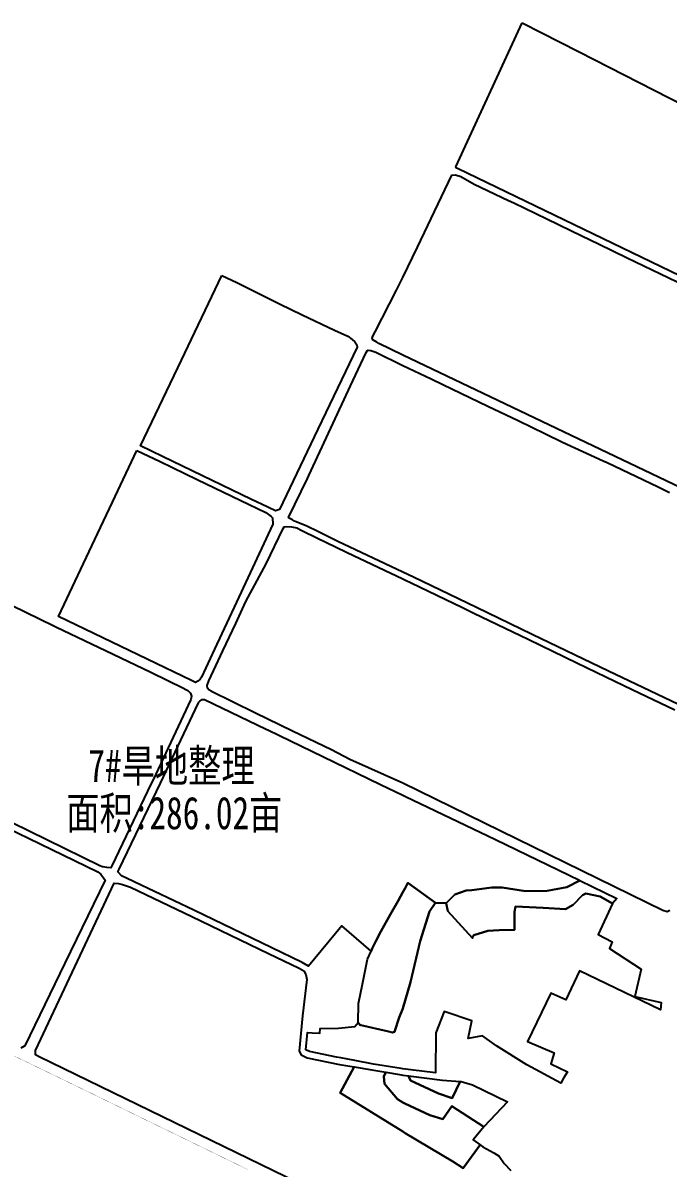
# Model space of a CAD drawing. Header units: millimetres. Extents: x 35444746 to 35449000, y 3482000 to 3488437.
# Drawn here: x 35446825 to 35447122, y 3484147 to 3484674 of the extents above; entities that cross this region are included whole.
import ezdxf
from ezdxf.enums import TextEntityAlignment as Align

# ---------------------------------------------------------------- set-up
doc = ezdxf.new("R2010")
doc.units = ezdxf.units.MM
doc.linetypes.add('X3', pattern=[5, 4, -1])
for name, color, linetype, true_color in [('0201.02格田整理', 7, 'X3', 0x99cc00), ('0203.01旱地整理标注', 7, 'Continuous', 0xffffff), ('0203.02旱地整理', 9, 'Continuous', 0x808080)]:
    doc.layers.add(name, color=color, linetype=linetype, true_color=true_color)
doc.styles.add('宋体', font='')
doc.styles.get('宋体').set_extended_font_data('SimSun')

msp = doc.modelspace()

# ---------------------------------------------------------------- linework, layer by layer
at = {"layer": '0201.02格田整理', "color": 2, "linetype": 'ByBlock', "const_width": 0.1}
msp.add_lwpolyline([(35446734.861697, 3484136.487428), (35446735.487449, 3484152.048706), (35446733.766014, 3484156.099915), (35446731.681703, 3484161.834365), (35446735.524744, 3484181.921795), (35446745.844969, 3484222.880548), (35446777.442988, 3484216.130672), (35446767.566, 3484180.53), (35446766.844, 3484176.316), (35446784.576, 3484172.372), (35446801.227, 3484171.402), (35446806.448, 3484190.903), (35446808.786, 3484204.066772), (35446827.729744, 3484195.000545), (35446827.729744, 3484195.000545), (35446853.813, 3484182.368), (35446912.203676, 3484153.936934), (35446928.246394, 3484146.115076)], dxfattribs=at)
at = {"layer": '0203.02旱地整理', "color": 41}
for points in [[(35447054.852, 3484674.066), (35447081.158, 3484660.78), (35447129.517, 3484635.963), (35447132.207, 3484635.521), (35447136.059, 3484642.596), (35447136.945, 3484643.553), (35447137.701, 3484644.267), (35447146.393, 3484639.671), (35447207.378, 3484608.662), (35447226.536, 3484598.74), (35447264.431, 3484579.242), (35447266.459, 3484577.479), (35447267.294, 3484575.682), (35447267.694, 3484573.714), (35447267.694, 3484571.38), (35447237.156, 3484505.921), (35447236.021, 3484505.706), (35447235.105, 3484505.747), (35447025.099, 3484607.001), (35447024.685, 3484607.201), (35447024.38, 3484607.775)], [(35447054.852, 3484674.066), (35447081.158, 3484660.78), (35447129.517, 3484635.963), (35447132.207, 3484635.521), (35447136.059, 3484642.596), (35447136.945, 3484643.553), (35447137.701, 3484644.267), (35447146.393, 3484639.671), (35447207.378, 3484608.662), (35447226.536, 3484598.74), (35447264.431, 3484579.242), (35447266.459, 3484577.479), (35447267.294, 3484575.682), (35447267.694, 3484573.714), (35447267.694, 3484571.38), (35447237.156, 3484505.921), (35447236.021, 3484505.706), (35447235.105, 3484505.747), (35447025.099, 3484607.001), (35447024.685, 3484607.201), (35447024.38, 3484607.775)], [(35446916.568, 3484557.731), (35446923.425, 3484554.453), (35446943.14, 3484544.73), (35446953.51, 3484539.615), (35446968.457, 3484532.614), (35446974.585, 3484529.745), (35446976.65, 3484528.2), (35446977.742, 3484527.255), (35446978.7, 3484525.834), (35446978.866, 3484524.685), (35446960.792, 3484486.93), (35446952.668, 3484469.96), (35446943.12, 3484450.013), (35446941.257, 3484449.405), (35446940.094, 3484449.902), (35446939.294, 3484450.279), (35446937.42, 3484451.166), (35446930.221, 3484454.538), (35446889.208, 3484474.316), (35446879.02, 3484479.262), (35446897.907, 3484518.732)], [(35446916.568, 3484557.731), (35446923.425, 3484554.453), (35446943.14, 3484544.73), (35446953.51, 3484539.615), (35446968.457, 3484532.614), (35446974.585, 3484529.745), (35446976.65, 3484528.2), (35446977.742, 3484527.255), (35446978.7, 3484525.834), (35446978.866, 3484524.685), (35446960.792, 3484486.93), (35446952.668, 3484469.96), (35446943.12, 3484450.013), (35446941.257, 3484449.405), (35446940.094, 3484449.902), (35446939.294, 3484450.279), (35446937.42, 3484451.166), (35446930.221, 3484454.538), (35446889.208, 3484474.316), (35446879.02, 3484479.262), (35446897.907, 3484518.732)], [(35446877.363, 3484477.156), (35446888.128, 3484472.119), (35446905.205, 3484463.859), (35446929.197, 3484452.256), (35446936.826, 3484448.539), (35446939.281, 3484446.785), (35446939.903, 3484446.152), (35446940.028, 3484443.239), (35446923.234, 3484407.306), (35446913.089, 3484385.601), (35446907.095, 3484372.775), (35446906.476, 3484371.811), (35446905.418, 3484370.85), (35446904.328, 3484370.334), (35446902.558, 3484371.184), (35446841.24, 3484400.665), (35446859.234, 3484438.767), (35446866.098, 3484453.302)], [(35446877.363, 3484477.156), (35446888.128, 3484472.119), (35446905.205, 3484463.859), (35446929.197, 3484452.256), (35446936.826, 3484448.539), (35446939.281, 3484446.785), (35446939.903, 3484446.152), (35446940.028, 3484443.239), (35446923.234, 3484407.306), (35446913.089, 3484385.601), (35446907.095, 3484372.775), (35446906.476, 3484371.811), (35446905.418, 3484370.85), (35446904.328, 3484370.334), (35446902.558, 3484371.184), (35446841.24, 3484400.665), (35446859.234, 3484438.767), (35446866.098, 3484453.302)], [(35447081.446, 3484279.188), (35447075.479, 3484276.07), (35447066.375, 3484274.432), (35447056.4, 3484274.197), (35447045.73, 3484275.888), (35447040.917, 3484275.901), (35447031.773, 3484274.634), (35447029.061, 3484274.467), (35447023.847, 3484272.71), (35447019.874, 3484268.676), (35447014.999, 3484268.884), (35447002.182, 3484278.122), (35447000.993, 3484275.53), (35447000, 3484273.764), (35446997.757, 3484269.776), (35446994.307, 3484263.641), (35446989.821, 3484255.577), (35446987.418, 3484251.256), (35446985.863, 3484247.766), (35446985.318, 3484246.542), (35446971.884, 3484258.324), (35446956.451, 3484239.75), (35446953.526, 3484241.35), (35446939.517, 3484248.174), (35446903.562, 3484265.455), (35446876.439, 3484278.411), (35446872.362, 3484280.332), (35446870.849, 3484281.038), (35446870.329, 3484281.281), (35446869.017, 3484282.693), (35446868.684, 3484283.085), (35446869.249, 3484284.3), (35446888.313, 3484323.873), (35446905.712, 3484360.908), (35446905.934, 3484361.235), (35446906.432, 3484361.71), (35446907.545, 3484362.412), (35446908.511, 3484362.496), (35446936.951, 3484348.789), (35446937.99, 3484348.287), (35446963.14, 3484336.166), (35446989.647, 3484323.391), (35447000, 3484318.402), (35447001.162, 3484317.839), (35447042.656, 3484297.997), (35447081.311, 3484279.254)], [(35447081.446, 3484279.188), (35447075.479, 3484276.07), (35447066.375, 3484274.432), (35447056.4, 3484274.197), (35447045.73, 3484275.888), (35447040.917, 3484275.901), (35447031.773, 3484274.634), (35447029.061, 3484274.467), (35447023.847, 3484272.71), (35447019.874, 3484268.676), (35447014.999, 3484268.884), (35447002.182, 3484278.122), (35447000.993, 3484275.53), (35447000, 3484273.764), (35446997.757, 3484269.776), (35446994.307, 3484263.641), (35446989.821, 3484255.577), (35446987.418, 3484251.256), (35446985.863, 3484247.766), (35446985.318, 3484246.542), (35446971.884, 3484258.324), (35446956.451, 3484239.75), (35446953.526, 3484241.35), (35446939.517, 3484248.174), (35446903.562, 3484265.455), (35446876.439, 3484278.411), (35446872.362, 3484280.332), (35446870.849, 3484281.038), (35446870.329, 3484281.281), (35446869.017, 3484282.693), (35446868.684, 3484283.085), (35446869.249, 3484284.3), (35446888.313, 3484323.873), (35446905.712, 3484360.908), (35446905.934, 3484361.235), (35446906.432, 3484361.71), (35446907.545, 3484362.412), (35446908.511, 3484362.496), (35446936.951, 3484348.789), (35446937.99, 3484348.287), (35446963.14, 3484336.166), (35446989.647, 3484323.391), (35447000, 3484318.402), (35447001.162, 3484317.839), (35447042.656, 3484297.997), (35447081.311, 3484279.254)], [(35447014.999, 3484268.884), (35447014.829, 3484268.633), (35447012.276, 3484264.866), (35447007.938, 3484251.225), (35447003.428, 3484232.355), (35447000, 3484220.145), (35446998.222, 3484216.072), (35446996.141, 3484209.431), (35446995.178, 3484209.083), (35446992.644, 3484209.702), (35446980.527, 3484212.565), (35446980.085, 3484212.67), (35446979.296, 3484213.736), (35446979.463, 3484222.482), (35446981.324, 3484231.317), (35446983.719, 3484242.951), (35446985.318, 3484246.542), (35446985.863, 3484247.766), (35446987.418, 3484251.256), (35446989.821, 3484255.577), (35446994.307, 3484263.641), (35446997.757, 3484269.776), (35447000, 3484273.764), (35447000.993, 3484275.53), (35447002.182, 3484278.122)], [(35447014.999, 3484268.884), (35447014.829, 3484268.633), (35447012.276, 3484264.866), (35447007.938, 3484251.225), (35447003.428, 3484232.355), (35447000, 3484220.145), (35446998.222, 3484216.072), (35446996.141, 3484209.431), (35446995.178, 3484209.083), (35446992.644, 3484209.702), (35446980.527, 3484212.565), (35446980.085, 3484212.67), (35446979.296, 3484213.736), (35446979.463, 3484222.482), (35446981.324, 3484231.317), (35446983.719, 3484242.951), (35446985.318, 3484246.542), (35446985.863, 3484247.766), (35446987.418, 3484251.256), (35446989.821, 3484255.577), (35446994.307, 3484263.641), (35446997.757, 3484269.776), (35447000, 3484273.764), (35447000.993, 3484275.53), (35447002.182, 3484278.122)], [(35447081.446, 3484279.188), (35447098.467, 3484270.865), (35447096.53, 3484268.603), (35447090.836, 3484271.762), (35447084.2, 3484273.091), (35447082.712, 3484272.308), (35447078.365, 3484267.887), (35447074.953, 3484265.888), (35447064.561, 3484266.527), (35447051.852, 3484267.109), (35447051.321, 3484264.665), (35447051.443, 3484256.409), (35447044.351, 3484256.258), (35447039.032, 3484255.924), (35447032.663, 3484253.936), (35447032.05, 3484253.066), (35447032.047, 3484252.581), (35447020.604, 3484264.97), (35447019.874, 3484268.676), (35447023.847, 3484272.71), (35447029.061, 3484274.467), (35447031.773, 3484274.634), (35447040.917, 3484275.901), (35447045.73, 3484275.888), (35447056.4, 3484274.197), (35447066.375, 3484274.432), (35447075.479, 3484276.07)], [(35447081.446, 3484279.188), (35447098.467, 3484270.865), (35447096.53, 3484268.603), (35447090.836, 3484271.762), (35447084.2, 3484273.091), (35447082.712, 3484272.308), (35447078.365, 3484267.887), (35447074.953, 3484265.888), (35447064.561, 3484266.527), (35447051.852, 3484267.109), (35447051.321, 3484264.665), (35447051.443, 3484256.409), (35447044.351, 3484256.258), (35447039.032, 3484255.924), (35447032.663, 3484253.936), (35447032.05, 3484253.066), (35447032.047, 3484252.581), (35447020.604, 3484264.97), (35447019.874, 3484268.676), (35447023.847, 3484272.71), (35447029.061, 3484274.467), (35447031.773, 3484274.634), (35447040.917, 3484275.901), (35447045.73, 3484275.888), (35447056.4, 3484274.197), (35447066.375, 3484274.432), (35447075.479, 3484276.07)], [(35447014.999, 3484268.884), (35447019.874, 3484268.676), (35447020.604, 3484264.97), (35447032.047, 3484252.581), (35447032.05, 3484253.066), (35447032.663, 3484253.936), (35447039.032, 3484255.924), (35447044.351, 3484256.258), (35447051.443, 3484256.409), (35447051.321, 3484264.665), (35447051.852, 3484267.109), (35447064.561, 3484266.527), (35447074.953, 3484265.888), (35447078.365, 3484267.887), (35447082.712, 3484272.308), (35447084.2, 3484273.091), (35447090.836, 3484271.762), (35447096.53, 3484268.603), (35447089.966, 3484254.299), (35447096.399, 3484250.887), (35447095.086, 3484247.737), (35447109.79, 3484238.288), (35447106.901, 3484225.69), (35447118.931, 3484222.973), (35447118.637, 3484219.607), (35447081.374, 3484237.563), (35447075.064, 3484224.237), (35447068.148, 3484227.274), (35447057.345, 3484204.94), (35447069.636, 3484199.718), (35447068.173, 3484194.752), (35447075.737, 3484191.072), (35447074.031, 3484188.091), (35447072.708, 3484185.778), (35447057.06, 3484194.178), (35447043.016, 3484202.997), (35447036.609, 3484207.572), (35447030.088, 3484206.428), (35447031.69, 3484214.433), (35447019.038, 3484218.722), (35447015.186, 3484209.026), (35447014.928, 3484190.55), (35447003.617, 3484191.926), (35447000, 3484192.365), (35446999.11, 3484192.507), (35446986.469, 3484194.509), (35446977.816, 3484196.163), (35446971.377, 3484197.395), (35446969.338, 3484197.805), (35446956.873, 3484200.314), (35446955.256, 3484201.189), (35446955.966, 3484209.077), (35446958.213, 3484208.984), (35446961.614, 3484208.8), (35446961.817, 3484211.033), (35446970.3, 3484211.148), (35446977.784, 3484211.85), (35446979.296, 3484213.736), (35446980.085, 3484212.67), (35446980.527, 3484212.565), (35446992.644, 3484209.702), (35446995.178, 3484209.083), (35446996.141, 3484209.431), (35446998.222, 3484216.072), (35447000, 3484220.145), (35447003.428, 3484232.355), (35447007.938, 3484251.225), (35447012.276, 3484264.866), (35447014.829, 3484268.633)], [(35447014.999, 3484268.884), (35447019.874, 3484268.676), (35447020.604, 3484264.97), (35447032.047, 3484252.581), (35447032.05, 3484253.066), (35447032.663, 3484253.936), (35447039.032, 3484255.924), (35447044.351, 3484256.258), (35447051.443, 3484256.409), (35447051.321, 3484264.665), (35447051.852, 3484267.109), (35447064.561, 3484266.527), (35447074.953, 3484265.888), (35447078.365, 3484267.887), (35447082.712, 3484272.308), (35447084.2, 3484273.091), (35447090.836, 3484271.762), (35447096.53, 3484268.603), (35447089.966, 3484254.299), (35447096.399, 3484250.887), (35447095.086, 3484247.737), (35447109.79, 3484238.288), (35447106.901, 3484225.69), (35447118.931, 3484222.973), (35447118.637, 3484219.607), (35447081.374, 3484237.563), (35447075.064, 3484224.237), (35447068.148, 3484227.274), (35447057.345, 3484204.94), (35447069.636, 3484199.718), (35447068.173, 3484194.752), (35447075.737, 3484191.072), (35447074.031, 3484188.091), (35447072.708, 3484185.778), (35447057.06, 3484194.178), (35447043.016, 3484202.997), (35447036.609, 3484207.572), (35447030.088, 3484206.428), (35447031.69, 3484214.433), (35447019.038, 3484218.722), (35447015.186, 3484209.026), (35447014.928, 3484190.55), (35447003.617, 3484191.926), (35447000, 3484192.365), (35446999.11, 3484192.507), (35446986.469, 3484194.509), (35446977.816, 3484196.163), (35446971.377, 3484197.395), (35446969.338, 3484197.805), (35446956.873, 3484200.314), (35446955.256, 3484201.189), (35446955.966, 3484209.077), (35446958.213, 3484208.984), (35446961.614, 3484208.8), (35446961.817, 3484211.033), (35446970.3, 3484211.148), (35446977.784, 3484211.85), (35446979.296, 3484213.736), (35446980.085, 3484212.67), (35446980.527, 3484212.565), (35446992.644, 3484209.702), (35446995.178, 3484209.083), (35446996.141, 3484209.431), (35446998.222, 3484216.072), (35447000, 3484220.145), (35447003.428, 3484232.355), (35447007.938, 3484251.225), (35447012.276, 3484264.866), (35447014.829, 3484268.633)], [(35446977.47, 3484193.314), (35446985.583, 3484191.934), (35446992.129, 3484190.836), (35446991.246, 3484188.888), (35446991.412, 3484185.563), (35446997.518, 3484178.459), (35447000, 3484176.905), (35447000.805, 3484176.401), (35447012.425, 3484171.121), (35447018.36, 3484169.176), (35447022.492, 3484175.169), (35447037.285, 3484165.631), (35447032.309, 3484159.75), (35447035.55, 3484157.361), (35447027.783, 3484146.697), (35447022.929, 3484149.691), (35447001.07, 3484162.799), (35447000, 3484163.473), (35446971.095, 3484181.288)], [(35446977.47, 3484193.314), (35446985.583, 3484191.934), (35446992.129, 3484190.836), (35446991.246, 3484188.888), (35446991.412, 3484185.563), (35446997.518, 3484178.459), (35447000, 3484176.905), (35447000.805, 3484176.401), (35447012.425, 3484171.121), (35447018.36, 3484169.176), (35447022.492, 3484175.169), (35447037.285, 3484165.631), (35447032.309, 3484159.75), (35447035.55, 3484157.361), (35447027.783, 3484146.697), (35447022.929, 3484149.691), (35447001.07, 3484162.799), (35447000, 3484163.473), (35446971.095, 3484181.288)], [(35446992.129, 3484190.836), (35446998.33, 3484189.796), (35447000, 3484189.53), (35447002.488, 3484189.2), (35447003.416, 3484186.992), (35447016.417, 3484181.016), (35447022.614, 3484178.815), (35447026.332, 3484186.611), (35447026.831, 3484186.58), (35447032.006, 3484185.022), (35447048.142, 3484177.157), (35447037.285, 3484165.631), (35447022.492, 3484175.169), (35447018.36, 3484169.176), (35447012.425, 3484171.121), (35447000.805, 3484176.401), (35447000, 3484176.905), (35446997.518, 3484178.459), (35446991.412, 3484185.563), (35446991.246, 3484188.888)], [(35446992.129, 3484190.836), (35446998.33, 3484189.796), (35447000, 3484189.53), (35447002.488, 3484189.2), (35447003.416, 3484186.992), (35447016.417, 3484181.016), (35447022.614, 3484178.815), (35447026.332, 3484186.611), (35447026.831, 3484186.58), (35447032.006, 3484185.022), (35447048.142, 3484177.157), (35447037.285, 3484165.631), (35447022.492, 3484175.169), (35447018.36, 3484169.176), (35447012.425, 3484171.121), (35447000.805, 3484176.401), (35447000, 3484176.905), (35446997.518, 3484178.459), (35446991.412, 3484185.563), (35446991.246, 3484188.888)], [(35447002.488, 3484189.2), (35447018.282, 3484187.108), (35447026.332, 3484186.611), (35447022.614, 3484178.815), (35447016.417, 3484181.016), (35447003.416, 3484186.992)], [(35447002.488, 3484189.2), (35447018.282, 3484187.108), (35447026.332, 3484186.611), (35447022.614, 3484178.815), (35447016.417, 3484181.016), (35447003.416, 3484186.992)], [(35447002.488, 3484189.2), (35447018.282, 3484187.108), (35447026.332, 3484186.611), (35447022.614, 3484178.815), (35447016.417, 3484181.016), (35447003.416, 3484186.992)], [(35447002.488, 3484189.2), (35447018.282, 3484187.108), (35447026.332, 3484186.611), (35447022.614, 3484178.815), (35447016.417, 3484181.016), (35447003.416, 3484186.992)], [(35447002.488, 3484189.2), (35447018.282, 3484187.108), (35447026.332, 3484186.611), (35447022.614, 3484178.815), (35447016.417, 3484181.016), (35447003.416, 3484186.992)], [(35447002.488, 3484189.2), (35447018.282, 3484187.108), (35447026.332, 3484186.611), (35447022.614, 3484178.815), (35447016.417, 3484181.016), (35447003.416, 3484186.992)], [(35447002.488, 3484189.2), (35447018.282, 3484187.108), (35447026.332, 3484186.611), (35447022.614, 3484178.815), (35447016.417, 3484181.016), (35447003.416, 3484186.992)], [(35447002.488, 3484189.2), (35447018.282, 3484187.108), (35447026.332, 3484186.611), (35447022.614, 3484178.815), (35447016.417, 3484181.016), (35447003.416, 3484186.992)]]:
    msp.add_lwpolyline(points, close=True, dxfattribs=at)
for points in [[(35447198.773, 3484426.186), (35447000, 3484521.021), (35446988.952, 3484526.465), (35446987.942, 3484527.004), (35446986.045, 3484528.15), (35446985.875, 3484528.945), (35446986.17, 3484529.849), (35446987.162, 3484531.855), (35446997.015, 3484550.976), (35447000, 3484556.768), (35447006.718, 3484570.787), (35447022.582, 3484603.891), (35447024.137, 3484604.034), (35447026.656, 3484603.296), (35447032.808, 3484599.854), (35447048.552, 3484592.339), (35447051.076, 3484591.135), (35447066.35, 3484583.853), (35447077.327, 3484578.52), (35447086.559, 3484574.036), (35447090.058, 3484572.322), (35447103.35, 3484565.925), (35447126.399, 3484554.831)], [(35447198.773, 3484426.186), (35447000, 3484521.021), (35446988.952, 3484526.465), (35446987.942, 3484527.004), (35446986.045, 3484528.15), (35446985.875, 3484528.945), (35446986.17, 3484529.849), (35446987.162, 3484531.855), (35446997.015, 3484550.976), (35447000, 3484556.768), (35447006.718, 3484570.787), (35447022.582, 3484603.891), (35447024.137, 3484604.034), (35447026.656, 3484603.296), (35447032.808, 3484599.854), (35447048.552, 3484592.339), (35447051.076, 3484591.135), (35447066.35, 3484583.853), (35447077.327, 3484578.52), (35447086.559, 3484574.036), (35447090.058, 3484572.322), (35447103.35, 3484565.925), (35447126.399, 3484554.831)], [(35447126.572, 3484360.291), (35447094.627, 3484375.457), (35447059.497, 3484392.458), (35447033.85, 3484404.834), (35447004.872, 3484418.79), (35447000, 3484421.099), (35446970.035, 3484435.3), (35446960.764, 3484439.8), (35446955.629, 3484442.294), (35446950.77, 3484444.375), (35446949.952, 3484444.648), (35446949.055, 3484445.203), (35446947.92, 3484445.907), (35446947.297, 3484446.36), (35446955.943, 3484464.213), (35446956.618, 3484465.606), (35446976.832, 3484509.162), (35446983.1, 3484522.356), (35446983.439, 3484523.056), (35446983.972, 3484523.404), (35446985.235, 3484523.19), (35446987.47, 3484522.358), (35447000, 3484516.366), (35447013.023, 3484510.139), (35447018.417, 3484507.56), (35447039.171, 3484497.604), (35447053.127, 3484490.908), (35447065.613, 3484484.854), (35447073.508, 3484481.027), (35447092.298, 3484472.416), (35447094.135, 3484471.574), (35447117.579, 3484460.355), (35447122.812, 3484457.851)], [(35447126.572, 3484360.291), (35447094.627, 3484375.457), (35447059.497, 3484392.458), (35447033.85, 3484404.834), (35447004.872, 3484418.79), (35447000, 3484421.099), (35446970.035, 3484435.3), (35446960.764, 3484439.8), (35446955.629, 3484442.294), (35446950.77, 3484444.375), (35446949.952, 3484444.648), (35446949.055, 3484445.203), (35446947.92, 3484445.907), (35446947.297, 3484446.36), (35446955.943, 3484464.213), (35446956.618, 3484465.606), (35446976.832, 3484509.162), (35446983.1, 3484522.356), (35446983.439, 3484523.056), (35446983.972, 3484523.404), (35446985.235, 3484523.19), (35446987.47, 3484522.358), (35447000, 3484516.366), (35447013.023, 3484510.139), (35447018.417, 3484507.56), (35447039.171, 3484497.604), (35447053.127, 3484490.908), (35447065.613, 3484484.854), (35447073.508, 3484481.027), (35447092.298, 3484472.416), (35447094.135, 3484471.574), (35447117.579, 3484460.355), (35447122.812, 3484457.851)], [(35447122.908, 3484265.336), (35447121.71, 3484264.738), (35447119.772, 3484265.238), (35447000, 3484323.905), (35446975.547, 3484334.905), (35446967.078, 3484339.298), (35446949.038, 3484347.859), (35446931.701, 3484356.383), (35446911.736, 3484366.2), (35446911.561, 3484366.287), (35446910.609, 3484366.974), (35446909.884, 3484367.756), (35446909.801, 3484368.898), (35446910.53, 3484371.151), (35446917.025, 3484384.889), (35446922.968, 3484397.459), (35446927.643, 3484407.569), (35446936.938, 3484424.972), (35446944.786, 3484441.175), (35446945.218, 3484442.067), (35446946.171, 3484442.126), (35446948.688, 3484442.037), (35446951.094, 3484441.497), (35446953.335, 3484440.296), (35446960.575, 3484436.781), (35446968.909, 3484432.736), (35446974.356, 3484430.154), (35447000, 3484418.001), (35447001.236, 3484417.415), (35447003.774, 3484416.212), (35447027.386, 3484404.841), (35447032.672, 3484402.295), (35447054.082, 3484391.964), (35447057.956, 3484390.094), (35447080.063, 3484379.395), (35447093.406, 3484372.938), (35447105.673, 3484367.114), (35447125.333, 3484357.781)], [(35447122.908, 3484265.336), (35447121.71, 3484264.738), (35447119.772, 3484265.238), (35447000, 3484323.905), (35446975.547, 3484334.905), (35446967.078, 3484339.298), (35446949.038, 3484347.859), (35446931.701, 3484356.383), (35446911.736, 3484366.2), (35446911.561, 3484366.287), (35446910.609, 3484366.974), (35446909.884, 3484367.756), (35446909.801, 3484368.898), (35446910.53, 3484371.151), (35446917.025, 3484384.889), (35446922.968, 3484397.459), (35446927.643, 3484407.569), (35446936.938, 3484424.972), (35446944.786, 3484441.175), (35446945.218, 3484442.067), (35446946.171, 3484442.126), (35446948.688, 3484442.037), (35446951.094, 3484441.497), (35446953.335, 3484440.296), (35446960.575, 3484436.781), (35446968.909, 3484432.736), (35446974.356, 3484430.154), (35447000, 3484418.001), (35447001.236, 3484417.415), (35447003.774, 3484416.212), (35447027.386, 3484404.841), (35447032.672, 3484402.295), (35447054.082, 3484391.964), (35447057.956, 3484390.094), (35447080.063, 3484379.395), (35447093.406, 3484372.938), (35447105.673, 3484367.114), (35447125.333, 3484357.781)], [(35446813.171, 3484408.994), (35446839.151, 3484396.427), (35446840.104, 3484395.966), (35446866.426, 3484383.354), (35446883.876, 3484374.993), (35446899.132, 3484367.546), (35446899.395, 3484367.456), (35446900.832, 3484366.654), (35446902.056, 3484365.331), (35446902.631, 3484364.015), (35446902.273, 3484362.523), (35446884.889, 3484325.52), (35446884.037, 3484323.751), (35446865.822, 3484285.94), (35446865.383, 3484284.996), (35446863.49, 3484285.09), (35446861.786, 3484285.402), (35446861.568, 3484285.463), (35446861.106, 3484285.594), (35446860.329, 3484285.937), (35446819.873, 3484305.653)], [(35446813.171, 3484408.994), (35446839.151, 3484396.427), (35446840.104, 3484395.966), (35446866.426, 3484383.354), (35446883.876, 3484374.993), (35446899.132, 3484367.546), (35446899.395, 3484367.456), (35446900.832, 3484366.654), (35446902.056, 3484365.331), (35446902.631, 3484364.015), (35446902.273, 3484362.523), (35446884.889, 3484325.52), (35446884.037, 3484323.751), (35446865.822, 3484285.94), (35446865.383, 3484284.996), (35446863.49, 3484285.09), (35446861.786, 3484285.402), (35446861.568, 3484285.463), (35446861.106, 3484285.594), (35446860.329, 3484285.937), (35446819.873, 3484305.653)], [(35446818.568, 3484302.953), (35446827.445, 3484298.626), (35446859.372, 3484283.067), (35446860.157, 3484282.552), (35446860.752, 3484282.114), (35446862.738, 3484279.308), (35446844.219, 3484241.033), (35446825.832, 3484203.031), (35446823.894, 3484201.986)], [(35446818.568, 3484302.953), (35446827.445, 3484298.626), (35446859.372, 3484283.067), (35446860.157, 3484282.552), (35446860.752, 3484282.114), (35446862.738, 3484279.308), (35446844.219, 3484241.033), (35446825.832, 3484203.031), (35446823.894, 3484201.986)], [(35446951.44, 3484140.012), (35446832.383, 3484197.963), (35446830.703, 3484198.782), (35446830.68, 3484199.1), (35446830.688, 3484200.858), (35446866.906, 3484277.848), (35446868.995, 3484277.771), (35446870.728, 3484277.233), (35446874.38, 3484276.07), (35446902.646, 3484262.568), (35446938.09, 3484245.532), (35446952.164, 3484238.677), (35446954.268, 3484237.526), (35446955.227, 3484235.852), (35446955.656, 3484233.478), (35446953.65, 3484216.792), (35446952.191, 3484200.587), (35446953.08, 3484198.871), (35446955.884, 3484197.453), (35446970.812, 3484194.448), (35446977.47, 3484193.314), (35446971.095, 3484181.288), (35447000, 3484163.473), (35447001.07, 3484162.799), (35447022.929, 3484149.691), (35447027.783, 3484146.697), (35447035.55, 3484157.361), (35447036.789, 3484156.448), (35447041.791, 3484153.738), (35447044.262, 3484152.107), (35447046.592, 3484148.845), (35447049.773, 3484145.589)], [(35446951.44, 3484140.012), (35446832.383, 3484197.963), (35446830.703, 3484198.782), (35446830.68, 3484199.1), (35446830.688, 3484200.858), (35446866.906, 3484277.848), (35446868.995, 3484277.771), (35446870.728, 3484277.233), (35446874.38, 3484276.07), (35446902.646, 3484262.568), (35446938.09, 3484245.532), (35446952.164, 3484238.677), (35446954.268, 3484237.526), (35446955.227, 3484235.852), (35446955.656, 3484233.478), (35446953.65, 3484216.792), (35446952.191, 3484200.587), (35446953.08, 3484198.871), (35446955.884, 3484197.453), (35446970.812, 3484194.448), (35446977.47, 3484193.314), (35446971.095, 3484181.288), (35447000, 3484163.473), (35447001.07, 3484162.799), (35447022.929, 3484149.691), (35447027.783, 3484146.697), (35447035.55, 3484157.361), (35447036.789, 3484156.448), (35447041.791, 3484153.738), (35447044.262, 3484152.107), (35447046.592, 3484148.845), (35447049.773, 3484145.589)]]:
    msp.add_lwpolyline(points, dxfattribs=at)

# ---------------------------------------------------------------- texts
at = {"layer": '0203.01旱地整理标注', "color": 41, "style": '宋体', "width": 0.75}
for s, p in [('7#旱地整理', (35446893.347918, 3484332.235038, -2182.379232)), ('面积:286.02亩', (35446894.64373, 3484310.556972, -2182.379232))]:
    msp.add_text(s, height=15, dxfattribs=at).set_placement(p, align=Align.MIDDLE)

doc.saveas('drawing.dxf')
